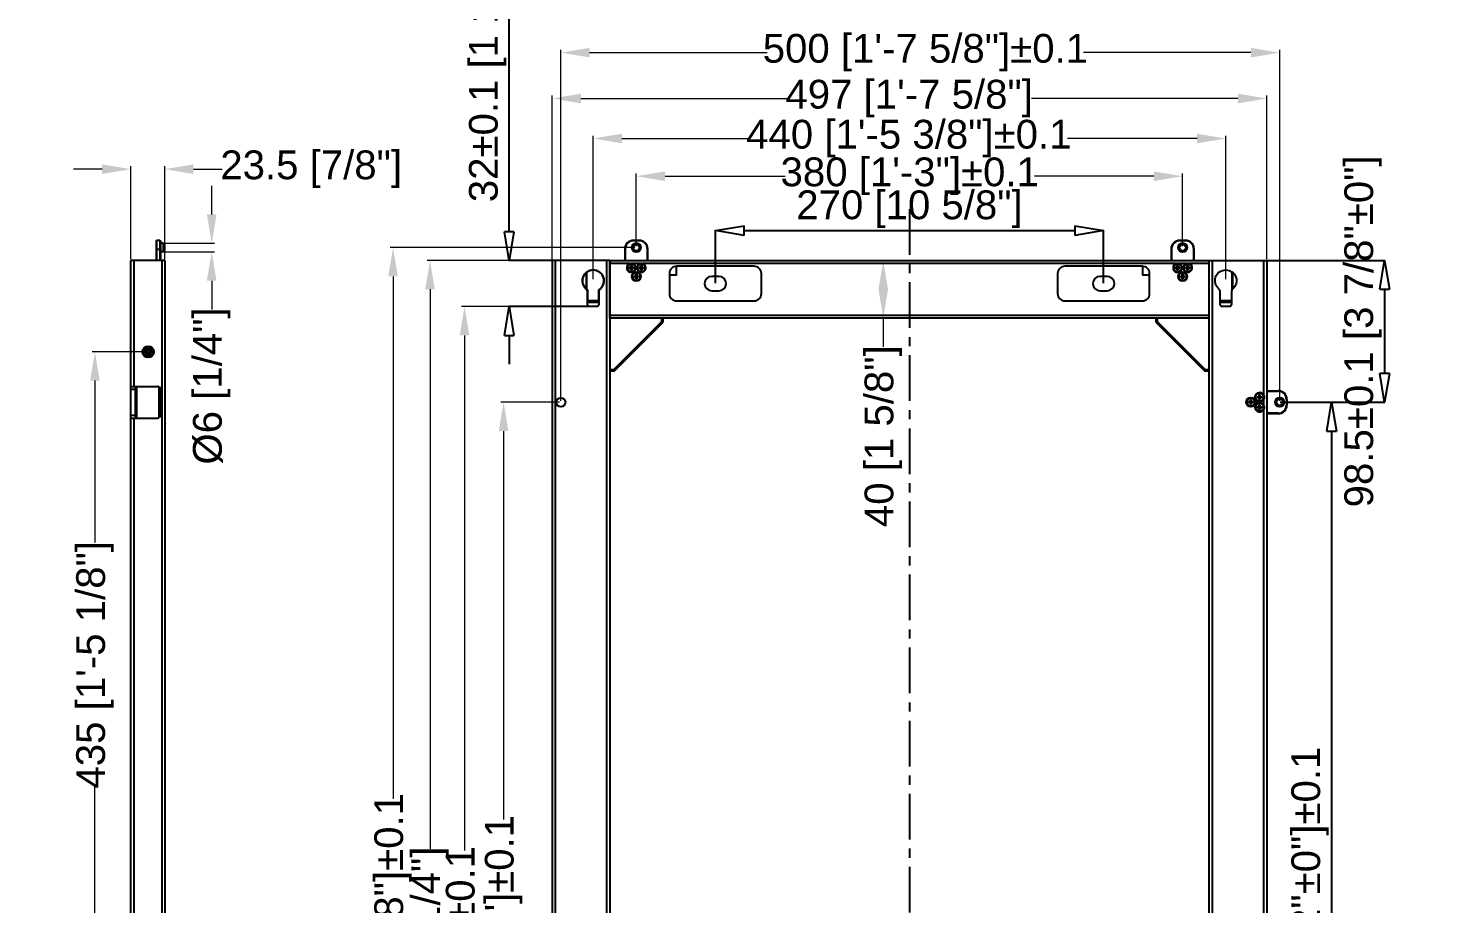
# Model space of a CAD drawing. Header units: millimetres. Extents: x -3132 to 28633, y 682 to 5849.
# Drawn here: x 18238 to 19213, y 2241 to 2850 of the extents above; entities that cross this region are included whole.
import ezdxf

# ---------------------------------------------------------------- set-up
doc = ezdxf.new("R2010")
doc.units = ezdxf.units.MM
doc.linetypes.add('CENTER', pattern=[50.8, 31.75, -6.35, 6.35, -6.35])
doc.layers.add('02___PRT_ALL_AXES', color=7, linetype='Continuous')
doc.layers.add('标准', color=3, linetype='Continuous')
doc.layers.add('screw', color=33, linetype='Continuous', lineweight=13)
doc.styles.get("Standard").update_dxf_attribs({"font": 'arial.ttf'})
doc.styles.add('TXT', font='romans.shx', dxfattribs={"bigfont": 'gbcbig.shx'})
doc.dimstyles.new('1.2', dxfattribs={"dimscale": 10, "dimtxt": 2, "dimasz": 2, "dimexe": 0.2, "dimexo": 0.1, "dimgap": 0, "dimtad": 0, "dimzin": 9, "dimdsep": 46, "dimtxsty": 'Standard', "dimcen": 0, "dimclrd": 3, "dimclre": 3, "dimclrt": 3, "dimazin": 1, "dimtp": 0.01, "dimtm": 0.01, "dimtfac": 1, "dimtofl": 0, "dimtmove": 0, "dimatfit": 3, "dimfxl": 1, "dimtolj": 1, "dimtzin": 4, "dimlwd": 13, "dimlwe": 13, "dimarcsym": 0})
doc.dimstyles.new('ISO_25-10', dxfattribs={"dimtxt": 20, "dimasz": 20, "dimexe": 0.3, "dimexo": 0.3, "dimgap": 2, "dimtad": 1, "dimrnd": 0.0001, "dimdsep": 46, "dimtxsty": 'Standard', "dimblk": 'CLOSEDBLANK', "dimcen": 0.1, "dimclrd": 256, "dimclre": 256, "dimclrt": 256, "dimadec": 0, "dimazin": 2, "dimtm": 1e-09, "dimtfac": 1, "dimtofl": 0, "dimtmove": 0, "dimatfit": 3, "dimldrblk": 'CLOSEDBLANK', "dimfxl": 1, "dimtolj": 1, "dimarcsym": 0})

# ---------------------------------------------------------------- blocks, each defined once
blk = doc.blocks.new('*D81')
at = {"color": 3, "linetype": 'Continuous', "lineweight": 13, "transparency": 16777216}
for p, q in [((18602.55, 2689.19), (18602.55, 2802.79)), ((18622.55, 2800.79), (18765.85, 2800.79)), ((19079.55, 2800.79), (18935.83, 2800.79)), ((19099.55, 2689.19), (19099.55, 2802.79))]:
    blk.add_line(p, q, dxfattribs=at)
at = {"color": 3, "transparency": 16777216}
for points in [[(18622.55, 2804.13), (18622.55, 2797.46), (18602.55, 2800.79)], [(19079.55, 2804.13), (19079.55, 2797.46), (19099.55, 2800.79)]]:
    blk.add_solid(points, dxfattribs=at)
at = {"layer": 'Defpoints', "color": 0, "transparency": 16777216}
for p in [(19099.55, 2800.79), (18602.55, 2688.19), (19099.55, 2688.19)]:
    blk.add_point(p, dxfattribs=at)
at = {"color": 3, "transparency": 16777216, "insert": (18850.84, 2800.79), "char_height": 20, "attachment_point": 5}
blk.add_mtext('\\A1;{\\C1;497 [1\'-7 5/8"]}', dxfattribs=at)
blk = doc.blocks.new('*D82')
at = {"color": 3, "linetype": 'Continuous', "lineweight": 13, "transparency": 16777216}
for p, q in [((18601.55, 2688.19), (18515.58, 2688.19)), ((18517.58, 2668.19), (18517.58, 2279.35)), ((18517.58, 1711.19), (18517.58, 2110.19)), ((18601.55, 1691.19), (18515.58, 1691.19))]:
    blk.add_line(p, q, dxfattribs=at)
at = {"color": 3, "transparency": 16777216}
for points in [[(18514.25, 2668.19), (18520.91, 2668.19), (18517.58, 2688.19)], [(18514.25, 1711.19), (18520.91, 1711.19), (18517.58, 1691.19)]]:
    blk.add_solid(points, dxfattribs=at)
at = {"layer": 'Defpoints', "color": 0, "transparency": 16777216}
for p in [(18602.55, 2688.19), (18517.58, 1691.19), (18602.55, 1691.19)]:
    blk.add_point(p, dxfattribs=at)
at = {"color": 3, "transparency": 16777216, "insert": (18517.58, 2194.77), "char_height": 20, "attachment_point": 5, "rotation": 90}
blk.add_mtext('\\A1;{\\C1;997 [3\'-3 1/4"]}', dxfattribs=at)
blk = doc.blocks.new('*D83')
at = {"color": 3, "linetype": 'Continuous', "lineweight": 13, "transparency": 16777216}
for p, q in [((18628.05, 2656.19), (18539.59, 2656.19)), ((18541.59, 2636.19), (18541.59, 2278.14)), ((18541.59, 1736.19), (18541.59, 2104.72)), ((18630.05, 1716.19), (18539.59, 1716.19))]:
    blk.add_line(p, q, dxfattribs=at)
at = {"color": 3, "transparency": 16777216}
for points in [[(18538.25, 2636.19), (18544.92, 2636.19), (18541.59, 2656.19)], [(18538.25, 1736.19), (18544.92, 1736.19), (18541.59, 1716.19)]]:
    blk.add_solid(points, dxfattribs=at)
at = {"layer": 'Defpoints', "color": 0, "transparency": 16777216}
for p in [(18629.05, 2656.19), (18541.59, 1716.19), (18631.05, 1716.19)]:
    blk.add_point(p, dxfattribs=at)
at = {"color": 3, "transparency": 16777216, "insert": (18541.59, 2191.43), "char_height": 20, "attachment_point": 5, "rotation": 90}
blk.add_mtext('\\A1;940 [3\'-1"]%%P0.1', dxfattribs=at)
blk = doc.blocks.new('*D84')
at = {"color": 3, "linetype": 'Continuous', "lineweight": 13, "transparency": 16777216}
for p, q in [((18631.05, 2675.19), (18631.05, 2774.98)), ((18651.05, 2772.98), (18740.18, 2772.98)), ((19051.05, 2772.98), (18961.01, 2772.98)), ((19071.05, 2675.19), (19071.05, 2774.98))]:
    blk.add_line(p, q, dxfattribs=at)
at = {"color": 3, "transparency": 16777216}
for points in [[(18651.05, 2776.32), (18651.05, 2769.65), (18631.05, 2772.98)], [(19051.05, 2776.32), (19051.05, 2769.65), (19071.05, 2772.98)]]:
    blk.add_solid(points, dxfattribs=at)
at = {"layer": 'Defpoints', "color": 0, "transparency": 16777216}
for p in [(19071.05, 2772.98), (18631.05, 2674.19), (19071.05, 2674.19)]:
    blk.add_point(p, dxfattribs=at)
at = {"color": 3, "transparency": 16777216, "insert": (18850.6, 2772.98), "char_height": 20, "attachment_point": 5}
blk.add_mtext('\\A1;440 [1\'-5 3/8"]%%P0.1', dxfattribs=at)
blk = doc.blocks.new('*D85')
at = {"color": 3, "linetype": 'Continuous', "lineweight": 13, "transparency": 16777216}
for p, q in [((18811.72, 2688.19), (18834.82, 2688.19)), ((18811.72, 2648.19), (18834.82, 2648.19)), ((18832.82, 2648.19), (18832.82, 2628.19))]:
    blk.add_line(p, q, dxfattribs=at)
at = {"color": 3, "transparency": 16777216}
for points in [[(18829.49, 2668.19), (18836.16, 2668.19), (18832.82, 2688.19)], [(18829.49, 2668.19), (18836.16, 2668.19), (18832.82, 2648.19)]]:
    blk.add_solid(points, dxfattribs=at)
at = {"layer": 'Defpoints', "color": 0, "transparency": 16777216}
for p in [(18810.72, 2688.19), (18810.72, 2648.19), (18832.82, 2648.19)]:
    blk.add_point(p, dxfattribs=at)
at = {"color": 3, "transparency": 16777216, "insert": (18832.82, 2566.07), "char_height": 20, "attachment_point": 5, "rotation": 90}
blk.add_mtext('\\A1;40 [1 5/8"]', dxfattribs=at)
blk = doc.blocks.new('*D86')
at = {"color": 3, "linetype": 'Continuous', "lineweight": 13, "transparency": 16777216}
for p, q in [((18607.55, 2589.69), (18566.74, 2589.69)), ((18568.74, 2569.69), (18568.74, 2299.72)), ((18568.74, 1809.69), (18568.74, 2079.67)), ((18607.55, 1789.69), (18566.74, 1789.69))]:
    blk.add_line(p, q, dxfattribs=at)
at = {"color": 3, "transparency": 16777216}
for points in [[(18565.41, 2569.69), (18572.08, 2569.69), (18568.74, 2589.69)], [(18565.41, 1809.69), (18572.08, 1809.69), (18568.74, 1789.69)]]:
    blk.add_solid(points, dxfattribs=at)
at = {"layer": 'Defpoints', "color": 0, "transparency": 16777216}
for p in [(18608.55, 2589.69), (18568.74, 1789.69), (18608.55, 1789.69)]:
    blk.add_point(p, dxfattribs=at)
at = {"color": 3, "transparency": 16777216, "insert": (18568.74, 2189.69), "char_height": 20, "attachment_point": 5, "rotation": 90}
blk.add_mtext('\\A1;800 [2\'-7 1/2"]%%P0.1', dxfattribs=at)
blk = doc.blocks.new('*D87')
at = {"color": 3, "linetype": 'Continuous', "lineweight": 13, "transparency": 16777216}
for p, q in [((18661.05, 2698.19), (18661.05, 2748.8)), ((18681.05, 2746.8), (18764.53, 2746.8)), ((19021.05, 2746.8), (18937.94, 2746.8)), ((19041.05, 2698.19), (19041.05, 2748.8))]:
    blk.add_line(p, q, dxfattribs=at)
at = {"color": 3, "transparency": 16777216}
for points in [[(18681.05, 2750.13), (18681.05, 2743.46), (18661.05, 2746.8)], [(19021.05, 2750.13), (19021.05, 2743.46), (19041.05, 2746.8)]]:
    blk.add_solid(points, dxfattribs=at)
at = {"layer": 'Defpoints', "color": 0, "transparency": 16777216}
for p in [(18661.05, 2746.8), (18661.05, 2697.19), (19041.05, 2697.19)]:
    blk.add_point(p, dxfattribs=at)
at = {"color": 3, "transparency": 16777216, "insert": (18851.24, 2746.8), "char_height": 20, "attachment_point": 5}
blk.add_mtext('\\A1;380 [1\'-3"]%%P0.1', dxfattribs=at)
blk = doc.blocks.new('_ClosedBlank')
at = {"color": 0, "linetype": 'ByBlock', "lineweight": -2}
for p, q in [((-1, 0.167), (0, 0)), ((-1, 0.167), (-1, -0.167)), ((0, 0), (-1, -0.167))]:
    blk.add_line(p, q, dxfattribs=at)
blk = doc.blocks.new('*D88')
at = {"layer": 'Defpoints', "color": 0, "transparency": 16777216}
for p in [(19108.55, 2589.69), (19108.55, 1789.69), (19144.64, 1789.69)]:
    blk.add_point(p, dxfattribs=at)
at = {"layer": '标准', "lineweight": -2, "transparency": 16777216}
for p, q in [((19108.85, 2589.69), (19144.94, 2589.69)), ((19144.64, 2569.69), (19144.64, 1809.69)), ((19108.85, 1789.69), (19144.94, 1789.69))]:
    blk.add_line(p, q, dxfattribs=at)
at = {"layer": '标准', "lineweight": -2, "transparency": 16777216, "xscale": 20, "yscale": 20, "zscale": 20}
for p, rotation in [((19144.64, 2589.69), 90), ((19144.64, 1789.69), 270)]:
    blk.add_blockref('_ClosedBlank', p, dxfattribs=dict(at, rotation=rotation))
at = {"layer": '标准', "transparency": 16777216, "insert": (19129.69, 2189.69), "char_height": 20, "attachment_point": 5, "rotation": 90}
blk.add_mtext('\\A1;800±0.1 [2\'-7 1/2"±0"]%%P0.1', dxfattribs=at)
blk = doc.blocks.new('*D90')
at = {"color": 3, "linetype": 'Continuous', "lineweight": 13, "transparency": 16777216}
for p, q in [((18660.05, 2697.19), (18489.86, 2697.19)), ((18491.86, 2677.19), (18491.86, 2314.04)), ((18491.86, 1717.19), (18491.86, 2080.35)), ((18660.05, 1697.19), (18489.86, 1697.19))]:
    blk.add_line(p, q, dxfattribs=at)
at = {"color": 3, "transparency": 16777216}
for points in [[(18488.53, 2677.19), (18495.2, 2677.19), (18491.86, 2697.19)], [(18488.53, 1717.19), (18495.2, 1717.19), (18491.86, 1697.19)]]:
    blk.add_solid(points, dxfattribs=at)
at = {"layer": 'Defpoints', "color": 0, "transparency": 16777216}
for p in [(18491.86, 2697.19), (18661.05, 2697.19), (18661.05, 1697.19)]:
    blk.add_point(p, dxfattribs=at)
at = {"color": 3, "transparency": 16777216, "insert": (18491.86, 2197.19), "char_height": 20, "attachment_point": 5, "rotation": 90}
blk.add_mtext('\\A1;1000 [3\'-3 3/8"]%%P0.1', dxfattribs=at)
blk = doc.blocks.new('*D92')
at = {"color": 3, "linetype": 'Continuous', "lineweight": 13, "transparency": 16777216}
for p, q in [((18289.53, 2751.68), (18269.53, 2751.68)), ((18309.53, 2689.19), (18309.53, 2753.68)), ((18333.03, 2689.19), (18333.03, 2753.68)), ((18353.03, 2751.68), (18373.03, 2751.68))]:
    blk.add_line(p, q, dxfattribs=at)
at = {"color": 3, "transparency": 16777216}
for points in [[(18289.53, 2755.02), (18289.53, 2748.35), (18309.53, 2751.68)], [(18353.03, 2755.02), (18353.03, 2748.35), (18333.03, 2751.68)]]:
    blk.add_solid(points, dxfattribs=at)
at = {"layer": 'Defpoints', "color": 0, "transparency": 16777216}
for p in [(18333.03, 2751.68), (18309.53, 2688.19), (18333.03, 2688.19)]:
    blk.add_point(p, dxfattribs=at)
at = {"color": 3, "transparency": 16777216, "insert": (18434.93, 2751.68), "char_height": 20, "attachment_point": 5}
blk.add_mtext('\\A1;23.5 [7/8"]', dxfattribs=at)
blk = doc.blocks.new('*D93')
at = {"color": 3, "linetype": 'Continuous', "lineweight": 13, "transparency": 16777216}
for p, q in [((18608.55, 2590.69), (18608.55, 2834.69)), ((18628.55, 2832.69), (18752.11, 2832.69)), ((19088.55, 2832.69), (18972.14, 2832.69)), ((19108.55, 2590.69), (19108.55, 2834.69))]:
    blk.add_line(p, q, dxfattribs=at)
at = {"color": 3, "transparency": 16777216}
for points in [[(18628.55, 2836.02), (18628.55, 2829.35), (18608.55, 2832.69)], [(19088.55, 2836.02), (19088.55, 2829.35), (19108.55, 2832.69)]]:
    blk.add_solid(points, dxfattribs=at)
at = {"layer": 'Defpoints', "color": 0, "transparency": 16777216}
for p in [(19108.55, 2832.69), (18608.55, 2589.69), (19108.55, 2589.69)]:
    blk.add_point(p, dxfattribs=at)
at = {"color": 3, "transparency": 16777216, "insert": (18862.13, 2832.69), "char_height": 20, "attachment_point": 5}
blk.add_mtext('\\A1;500 [1\'-7 5/8"]%%P0.1', dxfattribs=at)
blk = doc.blocks.new('*D95')
at = {"color": 3, "linetype": 'Continuous', "lineweight": 13, "transparency": 16777216}
for p, q in [((18318.33, 2624.69), (18282.51, 2624.69)), ((18284.51, 2604.69), (18284.51, 2492.18)), ((18284.51, 2209.69), (18284.51, 2322.21)), ((18318.33, 2189.69), (18282.51, 2189.69))]:
    blk.add_line(p, q, dxfattribs=at)
at = {"color": 3, "transparency": 16777216}
for points in [[(18281.18, 2604.69), (18287.85, 2604.69), (18284.51, 2624.69)], [(18281.18, 2209.69), (18287.85, 2209.69), (18284.51, 2189.69)]]:
    blk.add_solid(points, dxfattribs=at)
at = {"layer": 'Defpoints', "color": 0, "transparency": 16777216}
for p in [(18319.33, 2624.69), (18284.51, 2189.69), (18319.33, 2189.69)]:
    blk.add_point(p, dxfattribs=at)
at = {"color": 3, "transparency": 16777216, "insert": (18284.51, 2407.19), "char_height": 20, "attachment_point": 5, "rotation": 90}
blk.add_mtext('\\A1;435 [1\'-5 1/8"]', dxfattribs=at)
blk = doc.blocks.new('screw_m4_l')
at = {"layer": 'screw', "color": 1, "linetype": 'CENTER', "ltscale": 0.008797}
for p, q in [((-2.2, 0), (2.2, 0)), ((0, -2.2), (0, 2.2))]:
    blk.add_line(p, q, dxfattribs=at)
at = {"layer": 'screw', "color": 33}
blk.add_circle((0, 0), 1.65, dxfattribs=at)
at = {"layer": 'screw', "color": 2, "linetype": 'CENTER'}
blk.add_arc((0, 0), 2, 270, 180, dxfattribs=at)
at = {"layer": 'screw', "color": 6, "style": 'TXT'}
blk.add_text('M4', height=0.8, dxfattribs=at).set_placement((-0.68, -1))
blk = doc.blocks.new('*D98')
at = {"color": 3, "linetype": 'Continuous', "lineweight": 13, "transparency": 16777216}
for p, q in [((18365.74, 2720.19), (18365.74, 2740.19)), ((18332.03, 2700.19), (18367.74, 2700.19)), ((18332.03, 2694.19), (18367.74, 2694.19)), ((18365.74, 2674.19), (18365.74, 2654.19))]:
    blk.add_line(p, q, dxfattribs=at)
at = {"color": 3, "transparency": 16777216}
for points in [[(18362.4, 2720.19), (18369.07, 2720.19), (18365.74, 2700.19)], [(18362.4, 2674.19), (18369.07, 2674.19), (18365.74, 2694.19)]]:
    blk.add_solid(points, dxfattribs=at)
at = {"layer": 'Defpoints', "color": 0, "transparency": 16777216}
for p in [(18331.03, 2700.19), (18331.03, 2694.19), (18365.74, 2694.19)]:
    blk.add_point(p, dxfattribs=at)
at = {"color": 3, "transparency": 16777216, "insert": (18365.74, 2601.01), "char_height": 20, "attachment_point": 5, "rotation": 90}
blk.add_mtext('\\A1;%%c6 [1/4"]', dxfattribs=at)
blk = doc.blocks.new('*D99')
at = {"layer": 'Defpoints', "color": 0, "transparency": 16777216}
for p in [(18572.62, 2688.19), (18602.55, 2688.19), (18629.05, 2656.19)]:
    blk.add_point(p, dxfattribs=at)
at = {"layer": '标准', "lineweight": -2, "transparency": 16777216}
for p, q in [((18572.62, 2708.19), (18572.62, 2950.6)), ((18602.25, 2688.19), (18572.32, 2688.19)), ((18628.75, 2656.19), (18572.32, 2656.19)), ((18572.62, 2636.19), (18572.62, 2616.19))]:
    blk.add_line(p, q, dxfattribs=at)
at = {"layer": '标准', "lineweight": -2, "transparency": 16777216, "xscale": 20, "yscale": 20, "zscale": 20}
for p, rotation in [((18572.62, 2688.19), 270), ((18572.62, 2656.19), 90)]:
    blk.add_blockref('_ClosedBlank', p, dxfattribs=dict(at, rotation=rotation))
at = {"layer": '标准', "transparency": 16777216, "insert": (18557.68, 2839.4), "char_height": 20, "attachment_point": 5, "rotation": 90}
blk.add_mtext('\\A1;{\\C1;32±0.1 [1 1/4"±0"]}', dxfattribs=at)
blk = doc.blocks.new('*D100')
at = {"layer": 'Defpoints', "color": 0, "transparency": 16777216}
for p in [(19099.55, 2688.19), (19108.55, 2589.69), (19181.49, 2589.69)]:
    blk.add_point(p, dxfattribs=at)
at = {"layer": '标准', "lineweight": -2, "transparency": 16777216}
for p, q in [((19099.85, 2688.19), (19181.79, 2688.19)), ((19181.49, 2668.19), (19181.49, 2609.69)), ((19108.85, 2589.69), (19181.79, 2589.69))]:
    blk.add_line(p, q, dxfattribs=at)
at = {"layer": '标准', "lineweight": -2, "transparency": 16777216, "xscale": 20, "yscale": 20, "zscale": 20}
for p, rotation in [((19181.49, 2688.19), 90), ((19181.49, 2589.69), 270)]:
    blk.add_blockref('_ClosedBlank', p, dxfattribs=dict(at, rotation=rotation))
at = {"layer": '标准', "transparency": 16777216, "insert": (19166.54, 2638.94), "char_height": 20, "attachment_point": 5, "rotation": 90}
blk.add_mtext('\\A1;98.5±0.1 [3 7/8"±0"]', dxfattribs=at)
blk = doc.blocks.new('*D102')
at = {"layer": 'Defpoints', "color": 0, "transparency": 16777216}
for p in [(18986.05, 2708.95), (18716.05, 2672.19), (18986.05, 2672.19)]:
    blk.add_point(p, dxfattribs=at)
at = {"layer": '标准', "lineweight": -2, "transparency": 16777216}
for p, q in [((18716.05, 2672.49), (18716.05, 2709.25)), ((18736.05, 2708.95), (18966.05, 2708.95)), ((18986.05, 2672.49), (18986.05, 2709.25))]:
    blk.add_line(p, q, dxfattribs=at)
at = {"layer": '标准', "lineweight": -2, "transparency": 16777216, "xscale": 20, "yscale": 20, "zscale": 20, "rotation": 180}
blk.add_blockref('_ClosedBlank', (18716.05, 2708.95), dxfattribs=at)
at = {"layer": '标准', "lineweight": -2, "transparency": 16777216, "xscale": 20, "yscale": 20, "zscale": 20}
blk.add_blockref('_ClosedBlank', (18986.05, 2708.95), dxfattribs=at)
at = {"layer": '标准', "transparency": 16777216, "insert": (18851.05, 2723.9), "char_height": 20, "attachment_point": 5}
blk.add_mtext('\\A1;270 [10 5/8"]', dxfattribs=at)

msp = doc.modelspace()

# ---------------------------------------------------------------- linework, layer by layer
at = {"color": 7, "linetype": 'Continuous'}
for p, q in [((18327.029, 2701.894), (18327.329, 2702.194)), ((18327.029, 2701.894), (18327.029, 2688.194)), ((18327.329, 2702.194), (18327.329, 2688.194)), ((18329.729, 2702.194), (18327.329, 2702.194)), ((18329.729, 2702.194), (18329.729, 2688.194)), ((18329.729, 2702.194), (18330.029, 2701.894)), ((18330.029, 2701.894), (18330.029, 2688.194)), ((18659.052, 2702.194), (18659.052, 2701.894)), ((18663.052, 2702.194), (18659.052, 2702.194)), ((18663.052, 2701.894), (18659.052, 2701.894)), ((18663.052, 2702.194), (18663.052, 2701.894)), ((19039.052, 2702.194), (19039.052, 2701.894)), ((19043.052, 2702.194), (19039.052, 2702.194)), ((19043.052, 2701.894), (19039.052, 2701.894)), ((19043.052, 2702.194), (19043.052, 2701.894)), ((18327.029, 2696.194), (18330.029, 2696.194)), ((18332.029, 2700.194), (18330.029, 2700.194)), ((18332.029, 2694.194), (18330.029, 2694.194)), ((18332.029, 2700.194), (18332.029, 2694.194)), ((18332.029, 2700.194), (18332.829, 2699.394)), ((18332.029, 2694.194), (18332.829, 2694.994)), ((18332.829, 2699.394), (18332.829, 2694.994)), ((18653.052, 2696.194), (18653.052, 2688.194)), ((18653.052, 2696.194), (18653.352, 2696.194)), ((18653.352, 2696.194), (18653.352, 2688.194)), ((18668.752, 2688.194), (18668.752, 2696.194)), ((18669.052, 2696.194), (18668.752, 2696.194)), ((18669.052, 2688.194), (18669.052, 2696.194)), ((19033.052, 2696.194), (19033.052, 2688.194)), ((19033.052, 2696.194), (19033.352, 2696.194)), ((19033.352, 2696.194), (19033.352, 2688.194)), ((19048.752, 2688.194), (19048.752, 2696.194)), ((19049.052, 2696.194), (19048.752, 2696.194)), ((19049.052, 2688.194), (19049.052, 2696.194)), ((18309.529, 1691.194), (18309.529, 2688.194)), ((18333.029, 2688.194), (18309.529, 2688.194)), ((18311.529, 2688.194), (18311.529, 2600.694)), ((18331.029, 2688.194), (18331.029, 1691.194)), ((18333.029, 2688.194), (18333.029, 1691.194)), ((18602.552, 2688.194), (18602.552, 1691.194)), ((18642.552, 2688.194), (18602.552, 2688.194)), ((18604.552, 2688.194), (18604.552, 1691.194)), ((18640.552, 1691.194), (18640.552, 2688.194)), ((18642.552, 2688.194), (18642.552, 1691.194)), ((18642.652, 2684.194), (18642.552, 2684.194)), ((18642.652, 2648.194), (18642.652, 2688.194)), ((18642.652, 2688.194), (19059.452, 2688.194)), ((18656.439, 2686.194), (18642.652, 2686.194)), ((18655.952, 2682.914), (18655.952, 2683.474)), ((18655.952, 2683.474), (18659.152, 2682.914)), ((18655.952, 2683.474), (18657.272, 2683.474)), ((18655.952, 2682.914), (18659.152, 2683.474)), ((18657.272, 2682.914), (18655.952, 2682.914)), ((18657.272, 2681.594), (18657.832, 2684.794)), ((18657.272, 2683.474), (18657.272, 2684.794)), ((18657.832, 2681.594), (18657.272, 2684.794)), ((18657.272, 2684.794), (18657.832, 2684.794)), ((18657.272, 2682.914), (18657.832, 2683.474)), ((18657.832, 2682.914), (18657.272, 2683.474)), ((18657.272, 2681.594), (18657.272, 2682.914)), ((18657.832, 2681.594), (18657.272, 2681.594)), ((18657.832, 2684.794), (18657.832, 2683.474)), ((18657.832, 2683.474), (18659.152, 2683.474)), ((18657.832, 2682.914), (18657.832, 2681.594)), ((18659.152, 2682.914), (18657.832, 2682.914)), ((18663.439, 2686.194), (18658.666, 2686.194)), ((18659.152, 2683.474), (18659.152, 2682.914)), ((18662.952, 2682.914), (18662.952, 2683.474)), ((18662.952, 2683.474), (18666.152, 2682.914)), ((18662.952, 2683.474), (18664.272, 2683.474)), ((18662.952, 2682.914), (18666.152, 2683.474)), ((18664.272, 2682.914), (18662.952, 2682.914)), ((18664.272, 2681.594), (18664.832, 2684.794)), ((18664.272, 2683.474), (18664.272, 2684.794)), ((18664.832, 2681.594), (18664.272, 2684.794)), ((18664.272, 2684.794), (18664.832, 2684.794)), ((18664.272, 2682.914), (18664.832, 2683.474)), ((18664.832, 2682.914), (18664.272, 2683.474)), ((18664.272, 2681.594), (18664.272, 2682.914)), ((18664.832, 2681.594), (18664.272, 2681.594)), ((18664.832, 2684.794), (18664.832, 2683.474)), ((18664.832, 2683.474), (18666.152, 2683.474)), ((18664.832, 2682.914), (18664.832, 2681.594)), ((18666.152, 2682.914), (18664.832, 2682.914)), ((19036.439, 2686.194), (18665.666, 2686.194)), ((18666.152, 2683.474), (18666.152, 2682.914)), ((19035.952, 2682.914), (19035.952, 2683.474)), ((19035.952, 2682.914), (19039.152, 2683.474)), ((19035.952, 2683.474), (19037.272, 2683.474)), ((19035.952, 2683.474), (19039.152, 2682.914)), ((19037.272, 2682.914), (19035.952, 2682.914)), ((19037.272, 2681.594), (19037.832, 2684.794)), ((19037.272, 2683.474), (19037.272, 2684.794)), ((19037.832, 2681.594), (19037.272, 2684.794)), ((19037.272, 2684.794), (19037.832, 2684.794)), ((19037.272, 2682.914), (19037.832, 2683.474)), ((19037.832, 2682.914), (19037.272, 2683.474)), ((19037.272, 2681.594), (19037.272, 2682.914)), ((19037.832, 2681.594), (19037.272, 2681.594)), ((19037.832, 2684.794), (19037.832, 2683.474)), ((19037.832, 2683.474), (19039.152, 2683.474)), ((19037.832, 2682.914), (19037.832, 2681.594)), ((19039.152, 2682.914), (19037.832, 2682.914)), ((19043.439, 2686.194), (19038.666, 2686.194)), ((19039.152, 2683.474), (19039.152, 2682.914)), ((19042.952, 2682.914), (19042.952, 2683.474)), ((19042.952, 2682.914), (19046.152, 2683.474)), ((19042.952, 2683.474), (19044.272, 2683.474)), ((19042.952, 2683.474), (19046.152, 2682.914)), ((19044.272, 2682.914), (19042.952, 2682.914)), ((19044.272, 2681.594), (19044.832, 2684.794)), ((19044.272, 2683.474), (19044.272, 2684.794)), ((19044.832, 2681.594), (19044.272, 2684.794)), ((19044.272, 2684.794), (19044.832, 2684.794)), ((19044.272, 2682.914), (19044.832, 2683.474)), ((19044.832, 2682.914), (19044.272, 2683.474)), ((19044.272, 2681.594), (19044.272, 2682.914)), ((19044.832, 2681.594), (19044.272, 2681.594)), ((19044.832, 2684.794), (19044.832, 2683.474)), ((19044.832, 2683.474), (19046.152, 2683.474)), ((19044.832, 2682.914), (19044.832, 2681.594)), ((19046.152, 2682.914), (19044.832, 2682.914)), ((19059.452, 2686.194), (19045.666, 2686.194)), ((19046.152, 2683.474), (19046.152, 2682.914)), ((19059.452, 2648.194), (19059.452, 2688.194)), ((19059.552, 2684.194), (19059.452, 2684.194)), ((19059.552, 1691.194), (19059.552, 2688.194)), ((19059.552, 2688.194), (19099.552, 2688.194)), ((19061.552, 2688.194), (19061.552, 1691.194)), ((19097.552, 2594.308), (19097.552, 2688.194)), ((19099.552, 2688.194), (19099.552, 1691.194)), ((18626.452, 2668.392), (18626.452, 2679.979)), ((18626.552, 2668.302), (18626.552, 2680.061)), ((18659.452, 2676.852), (18659.452, 2677.412)), ((18659.452, 2677.412), (18662.652, 2676.852)), ((18659.452, 2677.412), (18660.772, 2677.412)), ((18659.452, 2676.852), (18662.652, 2677.412)), ((18660.772, 2676.852), (18659.452, 2676.852)), ((18660.772, 2675.532), (18661.332, 2678.732)), ((18660.772, 2677.412), (18660.772, 2678.732)), ((18661.332, 2675.532), (18660.772, 2678.732)), ((18660.772, 2678.732), (18661.332, 2678.732)), ((18660.772, 2676.852), (18661.332, 2677.412)), ((18661.332, 2676.852), (18660.772, 2677.412)), ((18660.772, 2675.532), (18660.772, 2676.852)), ((18661.332, 2675.532), (18660.772, 2675.532)), ((18661.332, 2678.732), (18661.332, 2677.412)), ((18661.332, 2677.412), (18662.652, 2677.412)), ((18661.332, 2676.852), (18661.332, 2675.532)), ((18662.652, 2676.852), (18661.332, 2676.852)), ((18662.652, 2677.412), (18662.652, 2676.852)), ((19039.452, 2676.852), (19039.452, 2677.412)), ((19039.452, 2676.852), (19042.652, 2677.412)), ((19039.452, 2677.412), (19040.772, 2677.412)), ((19039.452, 2677.412), (19042.652, 2676.852)), ((19040.772, 2676.852), (19039.452, 2676.852)), ((19040.772, 2675.532), (19041.332, 2678.732)), ((19040.772, 2677.412), (19040.772, 2678.732)), ((19041.332, 2675.532), (19040.772, 2678.732)), ((19040.772, 2678.732), (19041.332, 2678.732)), ((19040.772, 2676.852), (19041.332, 2677.412)), ((19041.332, 2676.852), (19040.772, 2677.412)), ((19040.772, 2675.532), (19040.772, 2676.852)), ((19041.332, 2675.532), (19040.772, 2675.532)), ((19041.332, 2678.732), (19041.332, 2677.412)), ((19041.332, 2677.412), (19042.652, 2677.412)), ((19041.332, 2676.852), (19041.332, 2675.532)), ((19042.652, 2676.852), (19041.332, 2676.852)), ((19042.652, 2677.412), (19042.652, 2676.852)), ((19075.552, 2668.302), (19075.552, 2680.061)), ((19075.652, 2679.979), (19075.652, 2668.392)), ((18627.052, 2667.85), (18627.052, 2660.194)), ((18635.052, 2660.194), (18635.052, 2667.85)), ((18627.052, 2660.294), (18635.052, 2660.294)), ((18627.231, 2659.294), (18634.873, 2659.294)), ((18642.552, 2660.294), (18642.652, 2660.294)), ((18642.652, 2655.294), (18642.552, 2655.294)), ((19059.452, 2660.294), (19059.552, 2660.294)), ((19059.552, 2655.294), (19059.452, 2655.294)), ((19067.052, 2660.294), (19075.052, 2660.294)), ((19067.231, 2659.294), (19074.873, 2659.294)), ((18642.552, 2652.194), (18642.652, 2652.194)), ((18642.552, 2647.194), (18643.552, 2648.194)), ((18642.845, 2648.194), (18642.649, 2647.998)), ((18642.652, 2650.194), (19059.452, 2650.194)), ((19059.452, 2648.194), (18642.652, 2648.194)), ((18678.552, 2645.609), (18645.138, 2612.194)), ((18679.26, 2644.901), (18645.845, 2611.487)), ((18678.552, 2648.194), (18678.552, 2645.609)), ((18678.552, 2645.609), (18679.406, 2645.255)), ((18679.26, 2644.901), (18679.552, 2645.609)), ((18679.552, 2648.194), (18679.552, 2645.609)), ((19022.552, 2645.609), (19022.552, 2648.194)), ((19022.552, 2645.609), (19022.845, 2644.901)), ((19022.699, 2645.255), (19023.552, 2645.609)), ((19056.26, 2611.487), (19022.845, 2644.901)), ((19023.552, 2645.609), (19023.552, 2648.194)), ((19056.967, 2612.194), (19023.552, 2645.609)), ((19058.552, 2648.194), (19059.552, 2647.194)), ((19059.456, 2647.998), (19059.26, 2648.194)), ((19059.452, 2652.194), (19059.552, 2652.194)), ((18674.295, 2640.078), (18674.366, 2640.008)), ((19027.809, 2640.078), (19027.739, 2640.008)), ((18659.295, 2625.078), (18659.366, 2625.008)), ((18665.668, 2631.451), (18665.739, 2631.381)), ((19036.437, 2631.451), (19036.366, 2631.381)), ((19042.809, 2625.078), (19042.739, 2625.008)), ((18650.668, 2616.451), (18650.739, 2616.381)), ((19051.437, 2616.451), (19051.366, 2616.381)), ((18645.138, 2612.194), (18642.552, 2612.194)), ((18645.138, 2611.194), (18642.552, 2611.194)), ((18645.492, 2611.341), (18645.138, 2612.194)), ((18645.138, 2611.194), (18645.845, 2611.487)), ((19056.26, 2611.487), (19056.967, 2611.194)), ((19056.967, 2612.194), (19056.613, 2611.341)), ((19059.552, 2612.194), (19056.967, 2612.194)), ((19059.552, 2611.194), (19056.967, 2611.194)), ((18309.529, 2600.694), (18328.029, 2600.694)), ((18309.529, 2598.694), (18312.529, 2598.694)), ((18312.529, 2600.694), (18312.529, 2578.694)), ((18313.529, 2600.694), (18313.529, 2578.694)), ((18329.029, 2600.385), (18329.029, 2579.003)), ((18330.029, 2580.694), (18330.029, 2598.694)), ((19094.272, 2591.594), (19094.832, 2594.794)), ((19094.272, 2593.474), (19094.272, 2594.794)), ((19094.832, 2591.594), (19094.272, 2594.794)), ((19094.272, 2594.794), (19094.832, 2594.794)), ((19094.832, 2594.794), (19094.832, 2593.474)), ((19099.552, 2597.694), (19107.552, 2597.694)), ((19099.552, 2597.394), (19107.552, 2597.394)), ((19107.552, 2597.694), (19107.552, 2597.394)), ((19086.89, 2589.414), (19086.89, 2589.974)), ((19086.89, 2589.414), (19090.09, 2589.974)), ((19086.89, 2589.974), (19088.21, 2589.974)), ((19086.89, 2589.974), (19090.09, 2589.414)), ((19088.21, 2589.414), (19086.89, 2589.414)), ((19088.21, 2588.094), (19088.77, 2591.294)), ((19088.21, 2589.974), (19088.21, 2591.294)), ((19088.77, 2588.094), (19088.21, 2591.294)), ((19088.21, 2591.294), (19088.77, 2591.294)), ((19088.21, 2589.414), (19088.77, 2589.974)), ((19088.77, 2589.414), (19088.21, 2589.974)), ((19088.21, 2588.094), (19088.21, 2589.414)), ((19088.77, 2588.094), (19088.21, 2588.094)), ((19088.77, 2591.294), (19088.77, 2589.974)), ((19088.77, 2589.974), (19090.09, 2589.974)), ((19088.77, 2589.414), (19088.77, 2588.094)), ((19090.09, 2589.414), (19088.77, 2589.414)), ((19090.09, 2589.974), (19090.09, 2589.414)), ((19092.952, 2592.914), (19092.952, 2593.474)), ((19092.952, 2592.914), (19096.152, 2593.474)), ((19092.952, 2593.474), (19094.272, 2593.474)), ((19092.952, 2593.474), (19096.152, 2592.914)), ((19094.272, 2592.914), (19092.952, 2592.914)), ((19092.952, 2585.914), (19092.952, 2586.474)), ((19092.952, 2585.914), (19096.152, 2586.474)), ((19092.952, 2586.474), (19094.272, 2586.474)), ((19092.952, 2586.474), (19096.152, 2585.914)), ((19094.272, 2585.914), (19092.952, 2585.914)), ((19094.272, 2592.914), (19094.832, 2593.474)), ((19094.832, 2592.914), (19094.272, 2593.474)), ((19094.272, 2591.594), (19094.272, 2592.914)), ((19094.832, 2591.594), (19094.272, 2591.594)), ((19094.272, 2584.594), (19094.832, 2587.794)), ((19094.272, 2586.474), (19094.272, 2587.794)), ((19094.832, 2584.594), (19094.272, 2587.794)), ((19094.272, 2587.794), (19094.832, 2587.794)), ((19094.272, 2585.914), (19094.832, 2586.474)), ((19094.832, 2585.914), (19094.272, 2586.474)), ((19094.272, 2584.594), (19094.272, 2585.914)), ((19094.832, 2584.594), (19094.272, 2584.594)), ((19094.832, 2593.474), (19096.152, 2593.474)), ((19094.832, 2592.914), (19094.832, 2591.594)), ((19096.152, 2592.914), (19094.832, 2592.914)), ((19094.832, 2587.794), (19094.832, 2586.474)), ((19094.832, 2586.474), (19096.152, 2586.474)), ((19094.832, 2585.914), (19094.832, 2584.594)), ((19096.152, 2585.914), (19094.832, 2585.914)), ((19096.152, 2593.474), (19096.152, 2592.914)), ((19096.152, 2586.474), (19096.152, 2585.914)), ((19097.552, 2587.308), (19097.552, 2592.081)), ((19097.552, 1794.308), (19097.552, 2585.081)), ((19113.252, 2591.694), (19113.252, 2587.694)), ((19113.552, 2591.694), (19113.252, 2591.694)), ((19113.552, 2587.694), (19113.252, 2587.694)), ((19113.552, 2591.694), (19113.552, 2587.694)), ((18309.529, 2580.694), (18312.529, 2580.694)), ((18309.529, 2578.694), (18328.029, 2578.694)), ((18311.529, 2578.694), (18311.529, 1800.694)), ((19107.552, 2581.994), (19099.552, 2581.994)), ((19107.552, 2581.694), (19099.552, 2581.694)), ((19107.552, 2581.694), (19107.552, 2581.994))]:
    msp.add_line(p, q, dxfattribs=at)
for points in [[(18633.052, 2656.194), (18629.052, 2656.194, -0.4142136), (18627.052, 2658.194), (18627.052, 2666.829, 0.2255124), (18626.316, 2668.379, -2.81091), (18635.789, 2668.379, 0.2255124), (18635.052, 2666.829), (18635.052, 2658.194, -0.4142136)], [(18748.052, 2665.194), (18748.052, 2679.194, 0.4142136), (18743.052, 2684.194), (18689.052, 2684.194, 0.4142136), (18684.052, 2679.194), (18684.052, 2665.194, 0.4142136), (18689.052, 2660.194), (18743.052, 2660.194, 0.4142136)], [(19018.052, 2665.194), (19018.052, 2679.194, 0.4142136), (19013.052, 2684.194), (18959.052, 2684.194, 0.4142136), (18954.052, 2679.194), (18954.052, 2665.194, 0.4142136), (18959.052, 2660.194), (19013.052, 2660.194, 0.4142136)], [(19073.052, 2656.194), (19069.052, 2656.194, -0.4142136), (19067.052, 2658.194), (19067.052, 2666.829, 0.2255124), (19066.316, 2668.379, -2.81091), (19075.789, 2668.379, 0.2255124), (19075.052, 2666.829), (19075.052, 2658.194, -0.4142136)], [(18718.552, 2667.194, 1), (18718.552, 2677.194), (18713.552, 2677.194, 1), (18713.552, 2667.194)], [(18988.552, 2667.194, 1), (18988.552, 2677.194), (18983.552, 2677.194, 1), (18983.552, 2667.194)]]:
    msp.add_lwpolyline(points, format="xyb", close=True, dxfattribs=at)
for points in [[(18656.439, 2686.194), (18657.159, 2686.363), (18657.946, 2686.363), (18658.666, 2686.194)], [(18663.439, 2686.194), (18664.159, 2686.363), (18664.946, 2686.363), (18665.666, 2686.194)], [(19036.439, 2686.194), (19037.159, 2686.363), (19037.946, 2686.363), (19038.666, 2686.194)], [(19043.439, 2686.194), (19044.159, 2686.363), (19044.946, 2686.363), (19045.666, 2686.194)], [(18673.166, 2638.808), (18673.515, 2639.227), (18673.89, 2639.652), (18674.295, 2640.078)], [(18674.295, 2640.078), (18674.73, 2640.501), (18675.154, 2640.877), (18675.566, 2641.208)], [(19026.539, 2641.208), (19026.959, 2640.87), (19027.384, 2640.492), (19027.809, 2640.078)], [(19027.809, 2640.078), (19028.218, 2639.648), (19028.593, 2639.223), (19028.939, 2638.808)], [(18658.166, 2623.808), (18658.515, 2624.227), (18658.89, 2624.652), (18659.295, 2625.078)], [(18659.295, 2625.078), (18659.731, 2625.501), (18660.155, 2625.877), (18660.566, 2626.208)], [(18664.539, 2630.18), (18664.874, 2630.596), (18665.25, 2631.021), (18665.668, 2631.451)], [(18665.668, 2631.451), (18666.099, 2631.86), (18666.524, 2632.235), (18666.939, 2632.581)], [(19035.166, 2632.581), (19035.586, 2632.232), (19036.01, 2631.857), (19036.437, 2631.451)], [(19036.437, 2631.451), (19036.859, 2631.016), (19037.235, 2630.592), (19037.566, 2630.18)], [(19041.539, 2626.208), (19041.955, 2625.873), (19042.379, 2625.497), (19042.809, 2625.079)], [(19042.809, 2625.079), (19043.218, 2624.648), (19043.593, 2624.223), (19043.939, 2623.808)], [(18649.539, 2615.181), (18649.877, 2615.601), (18650.255, 2616.026), (18650.668, 2616.451)], [(18650.668, 2616.451), (18651.099, 2616.86), (18651.524, 2617.235), (18651.939, 2617.581)], [(19050.166, 2617.581), (19050.586, 2617.232), (19051.01, 2616.857), (19051.436, 2616.451)], [(19051.436, 2616.451), (19051.859, 2616.016), (19052.235, 2615.592), (19052.566, 2615.181)], [(19097.552, 2594.308), (19097.721, 2593.585), (19097.721, 2592.803), (19097.552, 2592.081)], [(19097.552, 2587.308), (19097.721, 2586.585), (19097.721, 2585.803), (19097.552, 2585.081)]]:
    msp.add_lwpolyline(points, dxfattribs=at)
for centre, radius in [((18661.052, 2697.194), 3.2), ((18661.052, 2697.194), 3.15), ((18661.052, 2697.194), 3), ((18661.052, 2697.194), 2.2), ((19041.052, 2697.194), 3.2), ((19041.052, 2697.194), 3.15), ((19041.052, 2697.194), 3), ((19041.052, 2697.194), 2.2), ((18657.552, 2683.194), 2.75), ((18664.552, 2683.194), 2.75), ((19037.552, 2683.194), 2.75), ((19044.552, 2683.194), 2.75), ((18661.052, 2677.132), 3.2), ((18661.052, 2677.132), 2.75), ((19041.052, 2677.132), 3.2), ((19041.052, 2677.132), 2.75), ((18321.529, 2624.694), 4), ((18321.529, 2624.694), 2.5), ((18321.529, 2624.694), 1.65), ((19094.552, 2593.194), 2.75), ((18608.552, 2589.694), 3.15), ((19088.49, 2589.694), 3.2), ((19088.49, 2589.694), 2.75), ((19094.552, 2586.194), 2.75), ((19108.552, 2589.694), 3.2), ((19108.552, 2589.694), 3.15), ((19108.552, 2589.694), 3), ((19108.552, 2589.694), 2.2)]:
    msp.add_circle(centre, radius, dxfattribs=at)
for centre, radius, start, end in [((18659.052, 2696.194), 6, 90, 180), ((18659.052, 2696.194), 5.7, 90, 180), ((18663.052, 2696.194), 6, 0, 90), ((18663.052, 2696.194), 5.7, 0, 90), ((19039.052, 2696.194), 6, 90, 180), ((19039.052, 2696.194), 5.7, 90, 180), ((19043.052, 2696.194), 6, 0, 90), ((19043.052, 2696.194), 5.7, 0, 90), ((18631.052, 2674.194), 7.5, 302.230953, 237.769047), ((18657.552, 2683.194), 3.2, 110.364135, 69.635865), ((18664.552, 2683.194), 3.2, 110.364135, 69.635865), ((19037.552, 2683.194), 3.2, 110.364135, 69.635865), ((19044.552, 2683.194), 3.2, 110.364135, 69.635865), ((18328.029, 2598.694), 2, 0, 90), ((19094.552, 2593.194), 3.2, 20.364135, 339.635865), ((19107.552, 2591.694), 6, 0, 90), ((19107.552, 2591.694), 5.7, 0, 90), ((19094.552, 2586.194), 3.2, 20.364135, 339.635865), ((19107.552, 2587.694), 6, 270, 0), ((19107.552, 2587.694), 5.7, 270, 0), ((18328.029, 2580.694), 2, 270, 0)]:
    msp.add_arc(centre, radius, start, end, dxfattribs=at)
at = {"layer": '02___PRT_ALL_AXES', "color": 7, "linetype": 'Continuous'}
for points in [[(18684.052, 2678.194), (18689.002, 2678.194), (18689.002, 2684.186)], [(19013.102, 2684.186), (19013.102, 2678.194), (19018.052, 2678.194)]]:
    msp.add_lwpolyline(points, dxfattribs=at)
msp.add_circle((18321.529, 2624.694), 3.55, dxfattribs=at)
at = {"layer": '标准', "color": 1, "linetype": 'CENTER'}
msp.add_line((18851.052, 2723.917), (18851.052, 1655.472), dxfattribs=at)

# ---------------------------------------------------------------- block references
at = {"layer": 'screw'}
msp.add_blockref('screw_m4_l', (18321.529, 2624.694), dxfattribs=at)

# ---------------------------------------------------------------- dimensions: what is measured, and where the dimension line sits
dim = msp.add_linear_dim(base=(19108.552, 2832.685), p1=(18608.552, 2589.694), p2=(19108.552, 2589.694), text='<>%%P0.1', dimstyle='1.2')
dim.commit()
dim.dimension.update_dxf_attribs({"geometry": '*D93', "text_midpoint": (18862.125, 2832.685), "dimtype": 160})
at = {"color": 4}
for base, p1, p2, text, picture, middle in [((19099.552, 2800.792), (18602.552, 2688.194), (19099.552, 2688.194), '{\\C1;<>}', '*D81', (18850.841, 2800.792)), ((19071.052, 2772.982), (18631.052, 2674.194), (19071.052, 2674.194), '<>%%P0.1', '*D84', (18850.598, 2772.982)), ((18661.052, 2746.797), (19041.052, 2697.194), (18661.052, 2697.194), '<>%%P0.1', '*D87', (18851.237, 2746.797))]:
    dim = msp.add_linear_dim(base=base, p1=p1, p2=p2, text=text, dimstyle='1.2', override={"dimdec": 0}, dxfattribs=at)
    dim.commit()
    dim.dimension.update_dxf_attribs({"geometry": picture, "text_midpoint": middle, "dimtype": 160})
dim = msp.add_linear_dim(base=(18333.029, 2751.684), p1=(18309.529, 2688.194), p2=(18333.029, 2688.194), dimstyle='1.2')
dim.commit()
dim.dimension.update_dxf_attribs({"geometry": '*D92', "text_midpoint": (18434.925, 2751.684)})
for base, p1, p2, text, picture, middle in [((18365.737, 2694.194), (18331.029, 2700.194), (18331.029, 2694.194), '%%c<>', '*D98', (18365.737, 2601.009)), ((18491.863, 2697.194), (18661.052, 1697.194), (18661.052, 2697.194), '<>%%P0.1', '*D90', (18491.863, 2197.194))]:
    dim = msp.add_linear_dim(base=base, p1=p1, p2=p2, angle=90, text=text, dimstyle='1.2')
    dim.commit()
    dim.dimension.update_dxf_attribs({"geometry": picture, "text_midpoint": middle})
for base, p1, p2, text, picture, middle in [((18517.58, 1691.194), (18602.552, 2688.194), (18602.552, 1691.194), '{\\C1;<>}', '*D82', (18517.58, 2194.769)), ((18541.585, 1716.194), (18629.052, 2656.194), (18631.052, 1716.194), '<>%%P0.1', '*D83', (18541.585, 2191.43))]:
    dim = msp.add_linear_dim(base=base, p1=p1, p2=p2, angle=90, text=text, dimstyle='1.2', override={"dimdec": 0}, dxfattribs=at)
    dim.commit()
    dim.dimension.update_dxf_attribs({"geometry": picture, "text_midpoint": middle, "dimtype": 160})
dim = msp.add_linear_dim(base=(18832.824, 2648.194), p1=(18810.72, 2688.194), p2=(18810.72, 2648.194), angle=90, dimstyle='1.2', override={"dimdec": 0}, dxfattribs=at)
dim.commit()
dim.dimension.update_dxf_attribs({"geometry": '*D85', "text_midpoint": (18832.824, 2566.066), "dimtype": 160})
dim = msp.add_linear_dim(base=(18284.514, 2189.694), p1=(18319.329, 2624.694), p2=(18319.329, 2189.694), angle=90, dimstyle='1.2')
dim.commit()
dim.dimension.update_dxf_attribs({"geometry": '*D95', "text_midpoint": (18284.514, 2407.194)})
dim = msp.add_linear_dim(base=(18568.744, 1789.694), p1=(18608.552, 2589.694), p2=(18608.552, 1789.694), angle=90, text='<>%%P0.1', dimstyle='1.2', override={"dimdec": 0}, dxfattribs=at)
dim.commit()
dim.dimension.update_dxf_attribs({"geometry": '*D86', "text_midpoint": (18568.744, 2189.694)})
at = {"layer": '标准'}
for base, p1, p2, text, override, picture, middle in [((18572.625, 2688.194), (18629.052, 2656.194), (18602.552, 2688.194), '{\\C1;<>}', {"dimgap": 2, "dimtol": 1, "dimlim": 0, "dimtp": 0.1, "dimtm": 0.1}, '*D99', (18557.678, 2839.396)), ((19144.641, 1789.694), (19108.552, 2589.694), (19108.552, 1789.694), '<>%%P0.1', {"dimtol": 1, "dimtp": 0.1, "dimtm": 0.1}, '*D88', (19129.694, 2189.694))]:
    dim = msp.add_linear_dim(base=base, p1=p1, p2=p2, angle=90, text=text, dimstyle='ISO_25-10', override=override, dxfattribs=at)
    dim.commit()
    dim.dimension.update_dxf_attribs({"geometry": picture, "text_midpoint": middle})
dim = msp.add_linear_dim(base=(18986.052, 2708.95), p1=(18716.052, 2672.194), p2=(18986.052, 2672.194), dimstyle='ISO_25-10', dxfattribs=at)
dim.commit()
dim.dimension.update_dxf_attribs({"geometry": '*D102', "text_midpoint": (18851.052, 2723.897)})
dim = msp.add_linear_dim(base=(19181.489, 2589.694), p1=(19099.552, 2688.194), p2=(19108.552, 2589.694), angle=90, dimstyle='ISO_25-10', override={"dimtol": 1, "dimtp": 0.1, "dimtm": 0.1}, dxfattribs=at)
dim.commit()
dim.dimension.update_dxf_attribs({"geometry": '*D100', "text_midpoint": (19181.489, 2638.944), "dimtype": 160})

doc.saveas('drawing.dxf')
